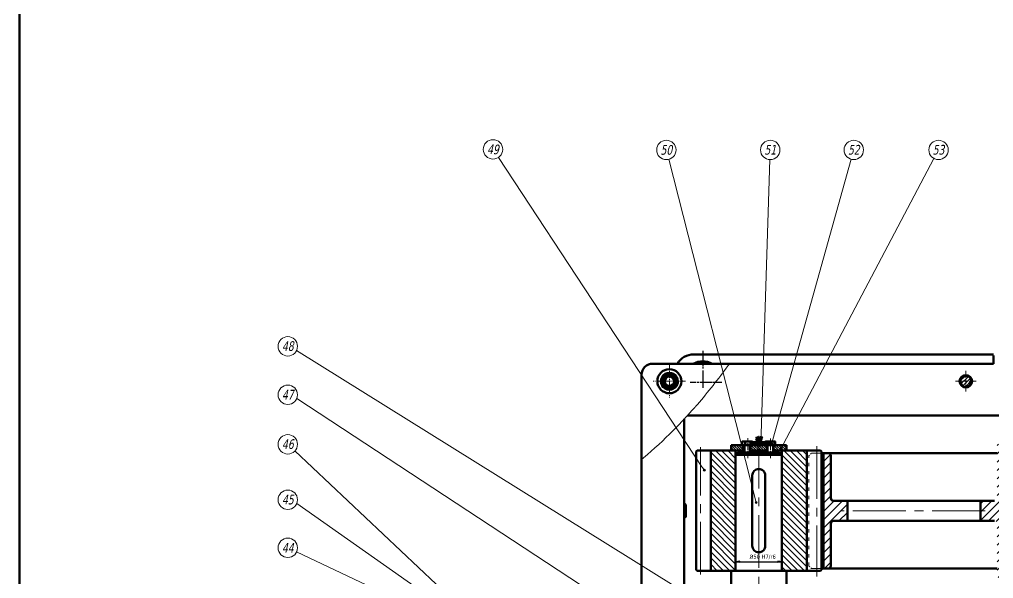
# Model space of a CAD drawing. Header units: millimetres. Extents: x 75 to 4670, y -59 to 2493.
# Drawn here: x 75 to 1129, y 657 to 1261 of the extents above; entities that cross this region are included whole.
import ezdxf

# ---------------------------------------------------------------- set-up
doc = ezdxf.new("R2010")
doc.units = ezdxf.units.MM
doc.header["$LTSCALE"] = 3
for name, pattern in [('ACAD_ISO03W100', [30, 12, -18]), ('CENTER2', [28.575, 19.05, -3.175, 3.175, -3.175]), ('CENTERX2', [101.6, 63.5, -12.7, 12.7, -12.7])]:
    doc.linetypes.add(name, pattern=pattern)
for name, color, linetype, lineweight in [('剖面线 (ISO)', 7, 'Continuous', 18), ('副本(1) 中心标记（ISO）', 1, 'CENTER2', 13), ('副本(1) 中心线 (ISO)', 1, 'CENTERX2', 13), ('副本(1) 可见窄的 (ISO)', 7, 'Continuous', 15), ('副本(1) 符号 (ISO)', 7, 'Continuous', 15), ('可见 (ISO)', 7, 'Continuous', 50), ('草图几何图元 (ISO)', 7, 'Continuous', 25)]:
    doc.layers.add(name, color=color, linetype=linetype, lineweight=lineweight)
doc.styles.add('GB（3.5）', font='', dxfattribs={"width": 0.8})
doc.styles.add('注释文本 (ISO)', font='tahoma.ttf')
doc.styles.get('GB（3.5）').set_extended_font_data('Tahoma', italic=True)
doc.dimstyles.new('默认 (GB)', dxfattribs={"dimscale": 3, "dimtxt": 1.5, "dimasz": 1.5, "dimexe": 2, "dimexo": 0, "dimgap": 0.75, "dimtad": 1, "dimrnd": 1e-08, "dimdsep": 46, "dimtxsty": '注释文本 (ISO)', "dimblk": 'Filled-2', "dimcen": 0.09, "dimdle": 10, "dimclrd": 256, "dimclre": 256, "dimclrt": 256, "dimaunit": 1, "dimadec": 3, "dimazin": 2, "dimtfac": 1, "dimtmove": 0, "dimatfit": 3, "dimldrblk": 'Filled-2', "dimfxl": 1, "dimtolj": 1, "dimtzin": 0, "dimlwd": -1, "dimlwe": -1, "dimarcsym": 0})
pattern_1 = [(135, (0, 0), (-3.367596, -3.367596), [])]

# ---------------------------------------------------------------- blocks, each defined once
blk = doc.blocks.new('图框 Default Border')
at = {"layer": '可见 (ISO)', "flags": 128}
blk.add_lwpolyline([(25, 10), (25, 831), (1179, 831), (1179, 10), (25, 10)], dxfattribs=at)
blk = doc.blocks.new('Filled-2')
at = {"color": 0}
for p, q in [((0, 0), (-1, 0.125)), ((-1, 0.125), (-1, -0.125)), ((-1, 0), (0, 0)), ((-1, -0.125), (0, 0))]:
    blk.add_line(p, q, dxfattribs=at)
at = {"color": 0, "flags": 128}
blk.add_lwpolyline([(-1, -0.125), (0, 0), (-1, 0.125), (-1, -0.125)], dxfattribs=at)
at = {"color": 0}
blk.add_solid([(-1, -0.125), (0, 0), (-1, 0.125), (-1, -0.125)], dxfattribs=at)
blk = doc.blocks.new('*D91')
at = {"transparency": 16777216}
for p, q in [((849.9, 666.8), (849.9, 681)), ((854.4, 675), (895.4, 675)), ((899.9, 666.8), (899.9, 681))]:
    blk.add_line(p, q, dxfattribs=at)
at = {"layer": 'Defpoints', "color": 0, "transparency": 16777216}
for p in [(899.9, 675), (849.9, 666.8), (899.9, 666.8)]:
    blk.add_point(p, dxfattribs=at)
at = {"transparency": 16777216, "xscale": 4.5, "yscale": 4.5, "zscale": 4.5, "rotation": 180}
blk.add_blockref('Filled-2', (849.9, 675), dxfattribs=at)
at = {"transparency": 16777216, "xscale": 4.5, "yscale": 4.5, "zscale": 4.5}
blk.add_blockref('Filled-2', (899.9, 675), dxfattribs=at)
at = {"transparency": 16777216, "insert": (879, 680.1), "char_height": 4.5, "attachment_point": 5, "style": '注释文本 (ISO)'}
blk.add_mtext('\\A1;{\\fISOCPEUR|b0|i0|c0|p34;%%C}50 H7/r6', dxfattribs=at)

msp = doc.modelspace()

# ---------------------------------------------------------------- hatches: boundary and pattern name
at = {"transparency": 33554687}
h = msp.add_hatch(dxfattribs=at)
h.set_pattern_fill('ANSI31', color=256, scale=2)
h.paths.add_polyline_path([(1168.868, 799.011), (1165.868, 802.011), (1158.868, 802.011), (1132.868, 802.011), (1132.868, 743.811, -0.41421356), (1129.868, 740.811), (1117.868, 740.811), (1115.194, 740.811), (1114.868, 740.811), (1114.868, 719.211), (1115.194, 719.211), (1117.868, 719.211), (1129.868, 719.211, -0.41421356), (1132.868, 716.211), (1132.868, 658.011), (1156.868, 658.011), (1165.868, 658.011), (1166.868, 658.011, 0.41421356), (1168.868, 660.011)])
h.paths.add_polyline_path([(1342.868, 740.811), (1342.543, 740.811), (1339.868, 740.811), (1327.868, 740.811, -0.41421356), (1324.868, 743.811), (1324.868, 802.011), (1291.868, 802.011), (1288.868, 799.011), (1288.868, 661.011), (1288.868, 660.011, 0.41421356), (1290.868, 658.011), (1300.868, 658.011), (1324.868, 658.011), (1324.868, 716.211, -0.41421356), (1327.868, 719.211), (1339.868, 719.211), (1342.543, 719.211), (1342.868, 719.211)])
h = msp.add_hatch(dxfattribs=at)
h.set_pattern_fill('ANSI31', color=256, scale=2)
h.paths.add_polyline_path([(952.868, 789.511, 0.41421356), (949.868, 792.511), (944.929, 792.511), (944.929, 667.511), (949.868, 667.511, 0.41421356), (952.868, 670.511), (952.868, 716.211, -0.41421356), (955.868, 719.211), (967.868, 719.211), (970.868, 719.211), (970.868, 740.811), (967.868, 740.811), (955.868, 740.811, -0.41421356), (952.868, 743.811)])
at = {"layer": '剖面线 (ISO)'}
h = msp.add_hatch(dxfattribs=at)
h.set_pattern_fill('ANSI31', color=256, scale=38.1, angle=90, style=0)
h.set_pattern_definition(pattern_1)
h.paths.add_polyline_path([(849.868, 665.191), (849.868, 795.191), (822.868, 795.191), (822.868, 665.191)])
h = msp.add_hatch(dxfattribs=at)
h.set_pattern_fill('ANSI31', color=256, scale=38.1, angle=90, style=0)
h.set_pattern_definition(pattern_1)
edge = h.paths.add_edge_path()
edge.add_arc((901.468, 666.791), 1.6, 180, 270)
edge.add_line((901.468, 665.191), (926.868, 665.191))
edge.add_line((926.868, 665.191), (926.868, 795.191))
edge.add_line((926.868, 795.191), (899.868, 795.191))
edge.add_line((899.868, 795.191), (899.868, 666.791))
at = {"layer": '副本(1) 可见窄的 (ISO)'}
h = msp.add_hatch(dxfattribs=at)
h.set_pattern_fill('ANSI31', color=256, scale=22.86, style=0)
h.set_pattern_definition([(45, (0, 0), (-2.0205576, 2.0205576), [])])
edge = h.paths.add_edge_path()
edge.add_ellipse((1098.869, 870.191), major_axis=(5.196, -3), ratio=1, start_angle=0, end_angle=360)
h = msp.add_hatch(dxfattribs=at)
h.set_pattern_fill('ANSI31', color=256, scale=15.24, angle=90, style=0)
h.set_pattern_definition([(135, (0, 0), (-1.3470384, -1.3470384), [])])
h.paths.add_polyline_path([(882.918, 801.191), (883.868, 801.191), (883.868, 795.191), (865.868, 795.191), (865.868, 801.191), (866.818, 801.191)])
h.paths.add_polyline_path([(890.868, 801.191), (891.818, 801.191), (904.868, 801.191), (904.868, 795.191), (899.868, 795.191), (890.868, 795.191)])
h.paths.add_polyline_path([(857.918, 801.191), (858.868, 801.191), (858.868, 795.191), (849.868, 795.191), (844.868, 795.191), (844.868, 801.191)])
at = {"layer": '副本(1) 符号 (ISO)'}
h = msp.add_hatch(color=256, dxfattribs=at)
edge = h.paths.add_edge_path(flags=0)
edge.add_arc((877.267, 808.657), 1.125, 0, 360)
h = msp.add_hatch(color=256, dxfattribs=at)
edge = h.paths.add_edge_path(flags=0)
edge.add_arc((888.725, 803.004), 1.125, 0, 360)
h = msp.add_hatch(color=256, dxfattribs=at)
edge = h.paths.add_edge_path(flags=0)
edge.add_arc((899.076, 797.829), 1.125, 0, 360)
h = msp.add_hatch(color=256, dxfattribs=at)
edge = h.paths.add_edge_path(flags=0)
edge.add_arc((816, 774), 1.125, -1.724708, 358.275292)
h = msp.add_hatch(color=256, dxfattribs=at)
edge = h.paths.add_edge_path(flags=0)
edge.add_arc((872.02, 739.054), 1.125, 0, 360)

# ---------------------------------------------------------------- linework, layer by layer
at = {"color": 1, "linetype": 'CENTERX2'}
for p, q in [((814.302, 903), (814.302, 887)), ((814.302, 886), (814.302, 884)), ((814.302, 882), (814.302, 863)), ((800.802, 869.191), (807.302, 869.191)), ((808.302, 869.191), (810.302, 869.191)), ((811.302, 869.191), (824.302, 869.191)), ((825.302, 869.191), (827.302, 869.191)), ((828.302, 869.191), (834.802, 869.191))]:
    msp.add_line(p, q, dxfattribs=at)
msp.add_line((549.088, 629), (372.968, 794.803))
at = {"layer": '副本(1) 中心标记（ISO）', "linetype": 'CENTER2', "ltscale": 0.1}
for p, q in [((778.151, 887.691), (778.151, 852.691)), ((1098.869, 881.441), (1098.869, 858.941)), ((795.651, 870.191), (760.651, 870.191)), ((1110.119, 870.191), (1087.619, 870.191))]:
    msp.add_line(p, q, dxfattribs=at)
at = {"layer": '副本(1) 中心线 (ISO)', "linetype": 'CENTER2', "ltscale": 0.1}
for p, q in [((862.916, 787), (862.916, 808.491)), ((887.737, 787), (887.737, 808.37))]:
    msp.add_line(p, q, dxfattribs=at)
at = {"layer": '副本(1) 中心线 (ISO)', "linetype": 'CENTER2'}
for p, q in [((874.868, 811.209), (874.868, 383.122)), ((1119.694, 730.011), (964.348, 730.011))]:
    msp.add_line(p, q, dxfattribs=at)
at = {"layer": '副本(1) 可见窄的 (ISO)'}
for points in [[(808.498, 845.191), (820.024, 858.518), (831.028, 872.479), (841.802, 887.191)], [(750.15, 787.39), (761.411, 796.88), (772.029, 806.666), (782.16, 816.814)]]:
    msp.add_open_spline(points, degree=3, dxfattribs=at)
for points, knots in [([(841.802, 887.191), (841.814, 887.207), (841.825, 887.222), (841.923, 887.356), (842.01, 887.474), (842.211, 887.75), (842.325, 887.906), (842.616, 888.304), (842.784, 888.535), (843.029, 888.871), (843.117, 888.991), (843.229, 889.145), (843.259, 889.186), (843.262, 889.191), (843.262, 889.191), (843.262, 889.191)], [0.455098654, 0.455098654, 0.455098654, 0.455098654, 0.460745864, 0.460745864, 0.503165185, 0.503165185, 0.560612409, 0.560612409, 0.655327981, 0.655327981, 0.727450731, 0.727450731, 0.790583706, 0.790583706, 0.794676129, 0.794676129, 0.794676129, 0.794676129]), ([(805.006, 841.191), (805.203, 841.415), (805.398, 841.636), (805.679, 841.956), (805.788, 842.08), (805.94, 842.253), (805.979, 842.298), (806.042, 842.369), (806.064, 842.395), (806.11, 842.447), (806.133, 842.473), (806.184, 842.532), (806.213, 842.564), (806.299, 842.663), (806.351, 842.723), (806.446, 842.831), (806.487, 842.878), (806.576, 842.98), (806.617, 843.027), (806.709, 843.132), (806.738, 843.166), (806.757, 843.188), (806.76, 843.191), (806.76, 843.191)], [0.001665509, 0.001665509, 0.001665509, 0.001665509, 0.149614908, 0.149614908, 0.226828181, 0.226828181, 0.253026812, 0.253026812, 0.267748306, 0.267748306, 0.282683726, 0.282683726, 0.301664051, 0.301664051, 0.34188504, 0.34188504, 0.383239675, 0.383239675, 0.448874106, 0.448874106, 0.57715678, 0.57715678, 0.636248424, 0.636248424, 0.636248424, 0.636248424]), ([(806.76, 843.191), (806.76, 843.191), (806.761, 843.191), (806.762, 843.193), (806.79, 843.225), (806.903, 843.354), (806.994, 843.459), (807.253, 843.756), (807.443, 843.974), (807.799, 844.385), (807.944, 844.552), (808.199, 844.846), (808.309, 844.973), (808.445, 845.13), (808.472, 845.161), (808.498, 845.191)], [0.561388303, 0.561388303, 0.561388303, 0.561388303, 0.563211369, 0.563211369, 0.624047338, 0.624047338, 0.696062703, 0.696062703, 0.793038272, 0.793038272, 0.854359586, 0.854359586, 0.899451216, 0.899451216, 0.910307631, 0.910307631, 0.910307631, 0.910307631]), ([(784.16, 818.828), (784.309, 818.979), (786.127, 820.8), (793.094, 828.062), (798.467, 833.771), (805.006, 841.191)], [0, 0, 0, 0, 4.41011584, 4.41011584, 9.29257107, 9.29257107, 9.29257107, 9.29257107]), ([(782.16, 816.814), (782.292, 816.946), (782.424, 817.078), (782.681, 817.337), (782.808, 817.464), (783.082, 817.74), (783.231, 817.889), (783.583, 818.244), (783.761, 818.425), (783.978, 818.644), (784.046, 818.713), (784.135, 818.803), (784.158, 818.826), (784.16, 818.828)], [0.000000001, 0.000000001, 0.000000001, 0.000000001, 0.0559573, 0.0559573, 0.110605619, 0.110605619, 0.177904914, 0.177904914, 0.281023564, 0.281023564, 0.34567538, 0.34567538, 0.403942382, 0.403942382, 0.403942382, 0.403942382]), ([(748.15, 785.713), (748.15, 785.713), (748.15, 785.713), (748.15, 785.713), (748.182, 785.739), (748.311, 785.848), (748.417, 785.936), (748.716, 786.186), (748.933, 786.367), (749.342, 786.71), (749.51, 786.851), (749.796, 787.091), (749.912, 787.19), (750.059, 787.313), (750.089, 787.339), (750.129, 787.372), (750.14, 787.381), (750.15, 787.39)], [0.563970258, 0.563970258, 0.563970258, 0.563970258, 0.564242527, 0.564242527, 0.629704728, 0.629704728, 0.706009683, 0.706009683, 0.806364739, 0.806364739, 0.870230289, 0.870230289, 0.913211077, 0.913211077, 0.924131494, 0.924131494, 0.927849671, 0.927849671, 0.927849671, 0.927849671])]:
    msp.add_open_spline(points, degree=3, knots=knots, dxfattribs=at)
at = {"layer": '副本(1) 符号 (ISO)'}
for p, q in [((813.449, 777.707), (593.252, 1112.336)), ((870.909, 743.415), (777.494, 1110.247)), ((877.412, 813.154), (886.974, 1109.914)), ((889.94, 807.337), (974.896, 1110.312)), ((901.177, 801.808), (1064.461, 1111.123)), ((839.9, 613.93), (374.771, 903.51)), ((834, 550.248), (375.042, 851.643)), ((877.412, 813.154), (877.303, 809.781)), ((889.94, 807.337), (889.029, 804.088)), ((901.177, 801.808), (899.602, 798.823)), ((813.449, 777.707), (815.362, 774.927)), ((540, 622.191), (375.042, 738.092)), ((870.909, 743.415), (871.742, 740.144)), ((575.877, 590.685), (374.783, 685.56))]:
    msp.add_line(p, q, dxfattribs=at)
for centre, radius in [((587.32, 1121), 10.5), ((774.913, 1120.385), 10.5), ((887.312, 1120.385), 10.5), ((977.72, 1120.385), 10.5), ((1069.35, 1120.385), 10.5), ((365.323, 908), 10.5), ((365.323, 855.552), 10.5), ((365.323, 802), 10.5), ((877.267, 808.657), 1.125), ((888.725, 803.004), 1.125), ((899.076, 797.829), 1.125), ((816, 774), 1.125), ((365.323, 742), 10.5), ((872.02, 739.054), 1.125), ((365.323, 690.024), 10.5)]:
    msp.add_circle(centre, radius, dxfattribs=at)
at = {"layer": '可见 (ISO)'}
for p, q in [((804.302, 899.191), (1128.868, 899.191)), ((1128.868, 898.191), (1128.868, 889.191)), ((843.262, 889.191), (760.15, 889.191)), ((1128.868, 889.191), (843.262, 889.191)), ((748.15, 877.191), (748.15, 785.713)), ((787.205, 868.564), (786.448, 868.564)), ((787.03, 869.571), (787.329, 869.571)), ((787.164, 869.804), (787.342, 869.804)), ((748.149, 624.191), (748.149, 846.191)), ((797.818, 833.191), (1153.868, 833.191)), ((794.302, 627.191), (794.302, 829.39)), ((844.868, 795.191), (844.868, 801.191)), ((844.868, 801.191), (857.918, 801.191)), ((856.63, 801.341), (856.63, 804.745)), ((860.047, 801.341), (856.63, 801.341)), ((857.368, 805.191), (856.907, 804.925)), ((858.338, 805.191), (857.368, 805.191)), ((857.918, 801.341), (857.918, 801.191)), ((857.918, 801.191), (866.818, 801.191)), ((862.916, 805.191), (858.338, 805.191)), ((858.868, 801.191), (858.868, 795.191)), ((859.368, 800.941), (859.368, 793.191)), ((860.047, 801.341), (860.047, 804.745)), ((865.785, 801.341), (860.047, 801.341)), ((866.946, 805.191), (862.916, 805.191)), ((865.368, 800.941), (865.368, 793.191)), ((865.785, 801.341), (865.785, 804.745)), ((868.107, 801.341), (865.785, 801.341)), ((865.868, 795.191), (865.868, 801.191)), ((866.818, 801.341), (866.818, 801.191)), ((866.818, 801.191), (882.918, 801.191)), ((867.368, 805.191), (866.946, 805.191)), ((867.368, 805.191), (867.829, 804.925)), ((886.401, 801.341), (881.955, 801.341)), ((882.368, 805.191), (882.297, 805.15)), ((884.178, 805.191), (882.368, 805.191)), ((882.918, 801.341), (882.918, 801.191)), ((882.918, 801.191), (891.818, 801.191)), ((883.868, 801.191), (883.868, 795.191)), ((889.107, 805.191), (884.178, 805.191)), ((884.368, 800.941), (884.368, 793.191)), ((886.401, 801.341), (886.401, 804.745)), ((891.814, 801.341), (886.401, 801.341)), ((892.298, 805.191), (889.107, 805.191)), ((890.368, 800.941), (890.368, 793.191)), ((890.868, 795.191), (890.868, 801.191)), ((891.814, 801.341), (891.814, 804.745)), ((892.782, 801.341), (891.814, 801.341)), ((891.818, 801.341), (891.818, 801.191)), ((891.818, 801.191), (904.868, 801.191)), ((892.368, 805.191), (892.298, 805.191)), ((892.368, 805.191), (892.44, 805.15)), ((892.782, 801.341), (892.782, 804.745)), ((904.868, 801.191), (904.868, 795.191)), ((811.868, 795.191), (849.868, 795.191)), ((858.868, 795.191), (844.868, 795.191)), ((849.868, 795.191), (849.868, 666.791)), ((852.368, 793.191), (849.868, 790.691)), ((849.868, 790.691), (849.868, 666.791)), ((899.868, 790.691), (849.868, 790.691)), ((852.368, 793.191), (897.368, 793.191)), ((859.368, 795.191), (858.868, 795.191)), ((865.868, 795.191), (865.368, 795.191)), ((883.868, 795.191), (865.868, 795.191)), ((884.368, 795.191), (883.868, 795.191)), ((890.868, 795.191), (890.368, 795.191)), ((904.868, 795.191), (890.868, 795.191)), ((897.368, 793.191), (899.868, 790.691)), ((899.868, 795.191), (937.868, 795.191)), ((899.868, 666.791), (899.868, 795.191)), ((899.868, 790.691), (899.868, 666.791)), ((1132.868, 792.511), (949.868, 792.511)), ((952.868, 789.511), (952.868, 743.811)), ((867.868, 692.191), (867.868, 768.191)), ((881.868, 768.191), (881.868, 692.191)), ((795.802, 736.691), (794.302, 738.191)), ((955.868, 740.811), (967.868, 740.811)), ((970.885, 740.811), (967.868, 740.811)), ((970.868, 740.811), (970.868, 719.211)), ((1027.843, 740.811), (970.885, 740.811)), ((1115.194, 740.811), (1027.843, 740.811)), ((1114.868, 719.211), (1114.868, 740.811)), ((1117.868, 740.811), (1115.194, 740.811)), ((1117.868, 740.811), (1129.868, 740.811)), ((795.802, 736.691), (795.802, 723.691)), ((795.802, 723.691), (794.302, 722.191)), ((967.868, 719.211), (955.868, 719.211)), ((967.868, 719.211), (970.885, 719.211)), ((970.885, 719.211), (1027.843, 719.211)), ((1027.843, 719.211), (1115.194, 719.211)), ((1115.194, 719.211), (1117.868, 719.211)), ((1129.868, 719.211), (1117.868, 719.211)), ((952.868, 716.211), (952.868, 670.511)), ((844.868, 665.191), (811.868, 665.191)), ((844.868, 665.191), (904.868, 665.191)), ((844.868, 665.191), (844.868, 622.191)), ((904.868, 665.191), (904.868, 622.191)), ((937.868, 665.191), (904.868, 665.191)), ((949.868, 667.511), (1132.868, 667.511))]:
    msp.add_line(p, q, dxfattribs=at)
at = {"layer": '可见 (ISO)', "color": 1, "linetype": 'CENTER2', "lineweight": 15, "true_color": 0xff0000}
for p, q in [((811.868, 661), (811.868, 799)), ((937.868, 800), (937.868, 659))]:
    msp.add_line(p, q, dxfattribs=at)
at = {"layer": '可见 (ISO)', "linetype": 'ACAD_ISO03W100', "lineweight": 20, "ltscale": 0.03}
for p, q in [((928.868, 789.511), (931.868, 792.511)), ((931.868, 667.511), (928.868, 670.511))]:
    msp.add_line(p, q, dxfattribs=at)
at = {"layer": '可见 (ISO)', "linetype": 'Continuous', "lineweight": 20}
for p, q in [((931.868, 792.511), (949.868, 792.511)), ((949.868, 667.511), (931.868, 667.511))]:
    msp.add_line(p, q, dxfattribs=at)
at = {"layer": '可见 (ISO)', "linetype": 'ACAD_ISO03W100', "lineweight": 20, "ltscale": 0.1}
msp.add_line((928.868, 670.511), (928.868, 789.511), dxfattribs=at)
at = {"layer": '可见 (ISO)'}
for centre, radius in [((778.151, 870.191), 13), ((778.15, 870.191), 6), ((778.15, 870.191), 5.08), ((1098.869, 870.191), 6.75), ((1098.869, 870.191), 6)]:
    msp.add_circle(centre, radius, dxfattribs=at)
for centre, radius, start, end in [((804.302, 879.191), 20, 90, 150), ((760.15, 877.191), 12, 90, 180), ((814.302, 869.191), 22.5, 62.733956, 117.266044), ((778.15, 870.191), 9.2, 120.408154, 179.591846), ((778.15, 870.191), 8, 90, 150), ((778.15, 870.191), 9.2, 60.408154, 119.591846), ((778.15, 870.191), 8, 30, 90), ((778.15, 870.191), 9.2, 0.408154, 59.591846), ((778.15, 870.191), 9.2, 180.408154, 239.591846), ((778.15, 870.191), 8, 150, 210), ((778.15, 870.191), 8, 210, 270), ((778.15, 870.191), 8, 270, 330), ((778.15, 870.191), 9.2, 300.408154, 349.812203), ((778.15, 870.191), 8, 330, 30), ((778.15, 870.191), 9.2, 349.812203, 356.135834), ((778.15, 870.191), 9.2, 357.587564, 359.591846), ((778.15, 870.191), 9.2, 240.408154, 299.591846), ((768.149, 846.191), 20, 179.599724, 180), ((859.118, 800.941), 0.25, 0, 90), ((865.618, 800.941), 0.25, 90, 180), ((884.118, 800.941), 0.25, 0, 90), ((890.618, 800.941), 0.25, 90, 180), ((949.868, 789.511), 3, 0, 90), ((955.868, 743.811), 3, 180, 270), ((955.868, 716.211), 3, 90, 180), ((848.268, 666.791), 1.6, 270, 0), ((901.468, 666.791), 1.6, 180, 270), ((949.868, 670.511), 3, 270, 0)]:
    msp.add_arc(centre, radius, start, end, dxfattribs=at)
for points, weights in [([(771.222, 874.191), (772.294, 876.047), (773.531, 878.191)], [1, 1.0379548493, 1]), ([(773.531, 878.191), (776.006, 878.191), (778.15, 878.191)], [1, 1.0379548493, 1]), ([(778.15, 878.191), (780.294, 878.191), (782.769, 878.191)], [1, 1.0379548493, 1]), ([(782.769, 878.191), (784.006, 876.047), (785.078, 874.191)], [1, 1.0379548493, 1]), ([(768.912, 870.191), (770.15, 872.335), (771.222, 874.191)], [1, 1.0379548493, 1]), ([(771.222, 866.191), (770.15, 868.047), (768.912, 870.191)], [1, 1.0379548493, 1]), ([(773.531, 862.191), (772.294, 864.335), (771.222, 866.191)], [1, 1.0379548493, 1]), ([(785.078, 866.191), (784.006, 864.335), (782.769, 862.191)], [1, 1.0379548493, 1]), ([(785.078, 874.191), (786.15, 872.335), (787.388, 870.191)], [1, 1.0379548493, 1]), ([(787.388, 870.191), (786.15, 868.047), (785.078, 866.191)], [1, 1.0379548493, 1]), ([(778.15, 862.191), (776.006, 862.191), (773.531, 862.191)], [1, 1.0379548493, 1]), ([(782.769, 862.191), (780.294, 862.191), (778.15, 862.191)], [1, 1.0379548493, 1]), ([(858.338, 805.191), (857.545, 805.191), (856.63, 804.745)], [1, 1.0379548493, 1]), ([(856.63, 804.745), (856.772, 804.847), (856.907, 804.925)], [1, 1.00846103084, 1.01314973513]), ([(860.047, 804.745), (859.131, 805.191), (858.338, 805.191)], [1, 1.0379548493, 1]), ([(862.916, 805.191), (861.584, 805.191), (860.047, 804.745)], [1, 1.0379548493, 1]), ([(865.785, 804.745), (864.248, 805.191), (862.916, 805.191)], [1, 1.0379548493, 1]), ([(866.946, 805.191), (866.408, 805.191), (865.785, 804.745)], [1, 1.0379548493, 1]), ([(868.107, 804.745), (867.485, 805.191), (866.946, 805.191)], [1, 1.0379548493, 1]), ([(884.178, 805.191), (883.146, 805.191), (881.955, 804.745)], [1, 1.0379548493, 1]), ([(881.955, 804.745), (882.137, 805.058), (882.297, 805.15)], [1, 1.02630116996, 1.01615105351]), ([(886.401, 804.745), (885.209, 805.191), (884.178, 805.191)], [1, 1.0379548493, 1]), ([(889.107, 805.191), (887.851, 805.191), (886.401, 804.745)], [1, 1.0379548493, 1]), ([(891.814, 804.745), (890.363, 805.191), (889.107, 805.191)], [1, 1.0379548493, 1]), ([(892.298, 805.191), (892.073, 805.191), (891.814, 804.745)], [1, 1.0379548493, 1]), ([(892.782, 804.745), (892.522, 805.191), (892.298, 805.191)], [1, 1.0379548493, 1])]:
    msp.add_rational_spline(points, weights, degree=2, dxfattribs=at)
for points, knots in [([(867.868, 768.191), (867.868, 769.075), (868.046, 770.015), (868.762, 771.738), (869.3, 772.522), (870.537, 773.76), (871.321, 774.298), (873.045, 775.013), (873.984, 775.191), (874.868, 775.191)], [-2.12173323, -2.12173323, -2.12173323, -2.12173323, -1.85648694, -1.85648694, -1.59124065, -1.59124065, -1.32605363, -1.32605363, -1.06086662, -1.06086662, -1.06086662, -1.06086662]), ([(874.868, 775.191), (875.752, 775.191), (876.692, 775.013), (878.415, 774.298), (879.199, 773.76), (880.437, 772.522), (880.975, 771.738), (881.691, 770.015), (881.868, 769.075), (881.868, 768.191)], [-1.06086662, -1.06086662, -1.06086662, -1.06086662, -0.7956796, -0.7956796, -0.53049258, -0.53049258, -0.26524629, -0.26524629, 0, 0, 0, 0]), ([(874.868, 685.191), (873.984, 685.191), (873.045, 685.369), (871.321, 686.085), (870.537, 686.623), (869.3, 687.86), (868.762, 688.644), (868.046, 690.367), (867.868, 691.307), (867.868, 692.191)], [1.06086662, 1.06086662, 1.06086662, 1.06086662, 1.32605363, 1.32605363, 1.59124065, 1.59124065, 1.85648694, 1.85648694, 2.12173323, 2.12173323, 2.12173323, 2.12173323]), ([(881.868, 692.191), (881.868, 691.307), (881.691, 690.367), (880.975, 688.644), (880.437, 687.86), (879.199, 686.623), (878.415, 686.085), (876.692, 685.369), (875.752, 685.191), (874.868, 685.191)], [0, 0, 0, 0, 0.26524629, 0.26524629, 0.53049258, 0.53049258, 0.7956796, 0.7956796, 1.06086662, 1.06086662, 1.06086662, 1.06086662])]:
    msp.add_open_spline(points, degree=3, knots=knots, dxfattribs=at)
at = {"layer": '草图几何图元 (ISO)', "lineweight": 50}
for p, q in [((866.946, 804.141), (884.178, 804.141)), ((866.946, 802.541), (884.178, 802.541)), ((868.107, 804.745), (868.107, 804.141)), ((868.107, 801.341), (868.107, 802.541)), ((870.91, 804.141), (873.288, 805.537)), ((871.71, 808.315), (872.663, 809.611)), ((874.866, 806.463), (871.71, 808.315)), ((871.71, 806.463), (873.288, 807.389)), ((875.666, 804.141), (871.71, 806.463)), ((872.491, 807.86), (872.488, 807.859)), ((878.827, 804.141), (872.491, 807.86)), ((878.027, 806.463), (872.663, 809.611)), ((874.071, 804.141), (874.868, 804.609)), ((874.868, 806.464), (874.866, 806.463)), ((874.868, 808.293), (877.833, 810.033)), ((876.449, 805.537), (878.027, 806.463)), ((876.513, 807.351), (878.827, 808.71)), ((877.833, 810.033), (878.827, 808.71)), ((881.955, 804.745), (881.955, 804.141)), ((881.955, 801.341), (881.955, 802.541)), ((808.237, 795.191), (807.071, 794.175)), ((808.237, 795.191), (807.071, 794.175)), ((808.237, 795.191), (807.071, 794.175)), ((807.071, 794.175), (807.071, 792.511)), ((807.071, 667.511), (807.071, 794.061)), ((808.237, 795.191), (811.868, 795.191)), ((822.868, 795.191), (822.868, 665.191)), ((822.868, 795.191), (849.868, 795.191)), ((849.868, 795.191), (849.868, 665.191)), ((899.868, 795.191), (899.868, 665.191)), ((926.868, 795.191), (899.868, 795.191)), ((926.868, 795.191), (926.868, 664.574)), ((926.868, 795.191), (926.868, 665.191)), ((941.5, 795.191), (937.868, 795.191)), ((941.5, 795.191), (942.665, 794.175)), ((942.665, 794.175), (942.665, 792.511)), ((942.665, 667.511), (942.665, 792.511)), ((949.868, 792.511), (942.665, 792.511)), ((944.929, 792.511), (944.929, 667.511)), ((807.071, 667.511), (807.071, 666.208)), ((808.237, 665.191), (807.071, 666.208)), ((808.237, 665.191), (811.868, 665.191)), ((849.868, 665.191), (822.868, 665.191)), ((899.868, 665.191), (926.868, 665.191)), ((941.5, 665.191), (937.868, 665.191)), ((941.5, 665.191), (942.665, 666.208)), ((942.665, 666.208), (942.665, 667.871)), ((949.868, 667.511), (942.665, 667.511))]:
    msp.add_line(p, q, dxfattribs=at)
for centre, radius, start, end in [((867.78, 803.341), 1.156, 136.186478, 223.813522), ((883.966, 803.341), 0.827, 284.810429, 75.189571)]:
    msp.add_arc(centre, radius, start, end, dxfattribs=at)

# ---------------------------------------------------------------- block references
at = {"xscale": 3, "yscale": 3, "zscale": 3}
msp.add_blockref('图框 Default Border', (0, 0), dxfattribs=at)

# ---------------------------------------------------------------- texts
at = {"layer": '副本(1) 符号 (ISO)', "insert": (587.323, 1121), "char_height": 10.5, "attachment_point": 5, "rotation": 358.275292, "style": 'GB（3.5）'}
msp.add_mtext('49', dxfattribs=at)
at = {"layer": '副本(1) 符号 (ISO)', "char_height": 10.5, "attachment_point": 5, "style": 'GB（3.5）'}
for s, insert in [('50', (774.913, 1120.385)), ('51', (887.312, 1120.504)), ('52', (977.72, 1120.487)), ('53', (1069.35, 1120.495)), ('48', (365.323, 908.111)), ('47', (365.323, 855.663)), ('46', (365.323, 802.111)), ('45', (365.323, 742.111)), ('44', (365.323, 690.024))]:
    msp.add_mtext(s, dxfattribs=dict(at, insert=insert))

# ---------------------------------------------------------------- dimensions: what is measured, and where the dimension line sits
dim = msp.add_linear_dim(base=(899.868, 675), p1=(849.868, 666.791), p2=(899.868, 666.791), text='{\\fISOCPEUR|b0|i0|c0|p34;%%C}<> H7/r6', dimstyle='默认 (GB)')
dim.commit()
dim.dimension.update_dxf_attribs({"geometry": '*D91', "text_midpoint": (879, 675), "dimtype": 160})

doc.saveas('drawing.dxf')
